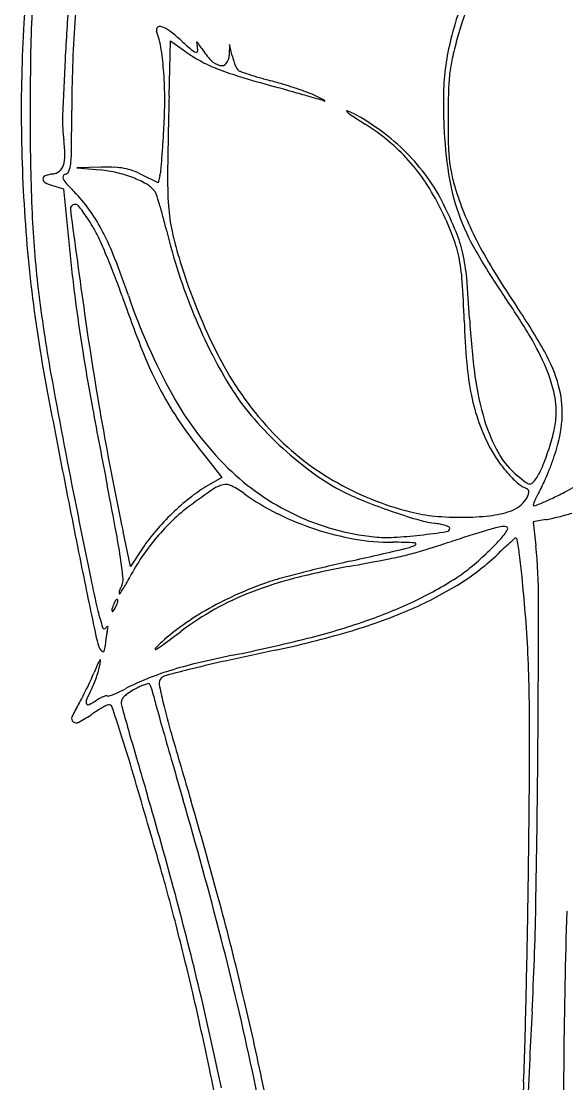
# Model space of a CAD drawing. Header units: millimetres. Extents: x 56222 to 3066687, y -650199 to -121287.
# Drawn here: x 140370.366 to 140372.66, y -185759.833 to -185755.366 of the extents above; entities that cross this region are included whole.
import ezdxf

# ---------------------------------------------------------------- set-up
doc = ezdxf.new("R2010")
doc.units = ezdxf.units.MM
doc.header["$MEASUREMENT"] = 0
doc.layers.add('$TD_AUDIT_GENERATED_(A0BDF17)', color=32, linetype='Continuous', lineweight=30)

msp = doc.modelspace()

# ---------------------------------------------------------------- linework, layer by layer
at = {"layer": '$TD_AUDIT_GENERATED_(A0BDF17)', "linetype": 'Continuous', "lineweight": 25, "ltscale": 2}
for p, q in [((140370.9874, -185755.6814), (140370.9931, -185755.4483)), ((140370.9931, -185755.4483), (140371.0564, -185755.4938)), ((140371.2422, -185755.4643), (140371.2407, -185755.51)), ((140371.2533, -185755.5113), (140371.2422, -185755.4643)), ((140370.7027, -185755.9798), (140370.5992, -185755.9819)), ((140370.5992, -185755.9819), (140370.6977, -185755.9914)), ((140370.9412, -185756.0456), (140370.8737, -185756.0117)), ((140370.9493, -185756.0152), (140370.9412, -185756.0456)), ((140370.4968, -185756.057), (140370.543, -185756.0702)), ((140370.543, -185756.0702), (140370.567, -185756.3089)), ((140371.1281, -185757.1811), (140371.2099, -185757.2841)), ((140371.2099, -185757.2841), (140371.1437, -185757.3228)), ((140372.5721, -185757.4614), (140372.5193, -185757.4702)), ((140372.5193, -185757.4702), (140372.5299, -185757.5716)), ((140370.8256, -185757.6582), (140370.7941, -185757.5108)), ((140370.8777, -185757.5796), (140370.8256, -185757.6582))]:
    msp.add_line(p, q, dxfattribs=at)
for centre, radius, start, end in [((140374.8093, -185755.6466), 4.4406, 171.5367, 176.8292), ((140375.2788, -185755.7053), 4.6993, 171.5141, 175.9148), ((140373.8029, -185755.8901), 1.6657, 157.6976, 164.4383), ((140373.8552, -185755.551), 3.4503, 175.8813, 179.0745), ((140380.9099, -185756.0679), 10.3738, 175.63904, 177.00633), ((140374.0372, -185755.9203), 1.925, 161.5478, 165.5643), ((140376.6359, -185755.7478), 6.2701, 176.82918, 180.91577), ((140375.7858, -185755.7415), 5.2076, 175.9149, 179.9893), ((140370.9483, -185755.4031), 0.0143, 132.2374, 200.9935), ((140370.9498, -185755.4047), 0.0165, 70.4674, 132.2374), ((140370.9092, -185755.5193), 0.138, 53.791, 70.4674), ((140370.6212, -185755.5286), 0.3361, 9.216, 20.9935), ((140370.6991, -185755.8062), 0.4937, 47.3311, 53.791), ((140372.3777, -185753.9851), 1.983, 227.331, 229.1278), ((140373.1205, -185755.6843), 0.9783, 165.5644, 172.2292), ((140373.6311, -185755.8422), 1.4872, 164.4382, 167.5973), ((140369.7815, -185755.6648), 1.1868, 4.6114, 9.216), ((140371.1207, -185755.4377), 0.0621, 229.1277, 251.0809), ((140371.1025, -185755.4907), 0.006, 251.0809, 358.8744), ((140371.1043, -185755.4552), 0.00153, 55.83, 188.8827), ((140371.2043, -185755.4395), 0.1028, 188.8829, 195.991), ((140371.0925, -185755.4725), 0.0225, 33.8472, 55.8299), ((140371.0305, -185755.4893), 0.078, 358.8745, 15.991), ((140370.2716, -185756.0231), 1.011, 32.4242, 33.8472), ((140371.3857, -185755.3153), 0.309, 212.4241, 224.0641), ((140387.8653, -185755.7773), 17.4622, 179.07452, 180.03457), ((140383.977, -185756.2283), 13.4452, 177.00638, 178.02486), ((140371.4042, -185755.009), 0.5966, 234.3383, 241.4581), ((140371.4112, -185754.9962), 0.6112, 241.4581, 248.4499), ((140371.221, -185755.4748), 0.0797, 224.064, 255.9276), ((140371.1854, -185755.5083), 0.0553, 320.8404, 358.1959), ((140371.5354, -185755.4446), 0.2899, 193.3018, 197.1714), ((140371.5012, -185755.4552), 0.2541, 197.1713, 201.4433), ((140372.802, -185755.6599), 0.6384, 167.5972, 173.5409), ((140369.4441, -185755.692), 1.5252, 0.4178, 4.6114), ((140371.6294, -185754.4436), 1.2053, 248.4499, 253.0755), ((140371.208, -185755.5267), 0.0262, 255.9276, 320.8405), ((140371.4691, -185755.4678), 0.2196, 201.4433, 205.6497), ((140371.2961, -185755.5509), 0.0277, 205.6498, 224.9999), ((140371.2949, -185755.5521), 0.026, 224.9999, 250.4383), ((140371.8823, -185753.899), 1.7803, 250.4384, 251.6718), ((140373.156, -185755.6892), 1.0142, 172.2292, 178.7532), ((140373.394, -185748.6447), 7.2668, 253.07551, 254.30071), ((140371.744, -185754.3164), 1.3406, 251.6719, 253.6325), ((140371.9669, -185753.5574), 2.1316, 253.6325, 255.0176), ((140370.9953, -185757.1879), 1.6266, 73.0648, 75.0176), ((140373.0296, -185755.6857), 0.8674, 173.5408, 178.4354), ((140363.6754, -185783.2213), 28.6497, 74.14963, 74.30066), ((140370.9127, -185757.4594), 1.9103, 71.3338, 73.0648), ((140366.2194, -185774.2612), 19.3355, 73.94681, 74.14964), ((140370.977, -185757.2689), 1.7093, 69.5912, 71.3338), ((140371.4381, -185756.0296), 0.387, 64.3417, 69.5911), ((140374.3405, -185755.715), 2.1989, 178.7531, 182.4108), ((140376.4225, -185755.7783), 4.2615, 178.4353, 179.939), ((140368.8896, -185755.6961), 2.0798, 357.0942, 0.4178), ((140404.16, -185756.4881), 33.1823, 178.60701, 179.1575), ((140365.0257, -185778.4097), 23.6522, 73.80778, 73.94689), ((140371.0359, -185756.8668), 1.3158, 63.2513, 64.3417), ((140371.4744, -185756.2018), 0.527, 71.6599, 73.8078), ((140371.5353, -185755.876), 0.2063, 58.9636, 63.2513), ((140371.6407, -185755.7), 0.0016, 251.6598, 326.1124), ((140371.6411, -185755.7003), 0.00115, 326.1122, 58.9632), ((140349.3538, -185755.7366), 21.2243, 359.55138, 359.98935), ((140371.7365, -185755.7445), 0.00204, 69.2869, 227.6241), ((140371.8754, -185755.5922), 0.2082, 227.624, 236.502), ((140371.6556, -185755.9585), 0.2308, 62.184, 69.2868), ((140371.3389, -185756.5588), 0.9095, 53.4526, 62.184), ((140379.4827, -185755.7824), 9.0797, 180.03447, 182.47151), ((140371.1666, -185755.7865), 0.6272, 178.0249, 187.4674), ((140365.4381, -185755.5209), 5.5356, 356.3434, 357.0942), ((140373.0732, -185753.7824), 2.3785, 236.502, 237.9912), ((140371.33, -185756.5712), 0.9103, 50.3553, 57.9912), ((140376.778, -185755.7787), 4.6171, 179.9389, 181.3053), ((140376.962, -185755.7426), 6.5962, 180.91579, 184.90936), ((140371.3308, -185756.5696), 0.923, 44.8172, 53.4526), ((140373.9707, -185755.7305), 1.8288, 182.4107, 188.7655), ((140369.9749, -185755.9427), 0.5748, 1.2283, 7.4674), ((140367.142, -185755.6298), 3.8283, 355.3536, 356.3434), ((140371.4109, -185756.4736), 0.7836, 41.8112, 50.3553), ((140372.9902, -185755.865), 0.8283, 181.3052, 186.1795), ((140370.4261, -185755.933), 0.1235, 341.6982, 1.2283), ((140369.9008, -185755.8974), 0.6767, 354.2657, 359.5513), ((140371.3526, -185756.548), 0.8924, 36.0354, 44.8172), ((140370.492, -185755.9548), 0.054, 309.1914, 341.6983), ((140370.4612, -185755.9537), 0.1135, 338.0269, 354.2657), ((140370.7222, -185756.9598), 0.9801, 87.8612, 91.1422), ((140370.7485, -185756.2566), 0.2765, 79.4451, 87.8613), ((140366.5796, -185755.5841), 4.3926, 354.6314, 355.3535), ((140371.3952, -185756.4876), 0.8046, 33.3881, 41.8111), ((140372.6723, -185755.8995), 0.5085, 186.1794, 192.7923), ((140370.4718, -185756.0299), 0.0148, 109.794, 178.2272), ((140370.515, -185756.1499), 0.1423, 96.7524, 109.794), ((140370.4919, -185755.9547), 0.0541, 276.7524, 309.1914), ((140370.5525, -185756.0229), 0.0122, 152.986, 209.0214), ((140370.5549, -185756.0241), 0.0149, 104.6548, 152.9859), ((140370.5454, -185755.9877), 0.0227, 284.6548, 338.0269), ((140370.647, -185756.518), 0.529, 76.813, 84.4972), ((140370.6486, -185756.5109), 0.5217, 69.0482, 76.813), ((140370.7601, -185756.1943), 0.2131, 69.5738, 79.4451), ((140370.6973, -185756.3629), 0.393, 63.3308, 69.5738), ((140370.681, -185756.4264), 0.4313, 60.7676, 69.0483), ((140370.8295, -185755.9835), 0.1239, 345.1479, 354.6314), ((140372.7308, -185756.0259), 1.7497, 179.1575, 183.8434), ((140371.4512, -185756.4763), 0.7705, 26.2305, 36.0354), ((140373.0463, -185755.8731), 0.8935, 188.7654, 199.6242), ((140372.9922, -185755.8268), 0.8366, 192.7924, 197.347), ((140370.4735, -185756.0299), 0.0165, 178.2271, 241.93), ((140370.5406, -185755.9041), 0.159, 241.9301, 254.0182), ((140370.6352, -185755.977), 0.1068, 209.0213, 222.5377), ((140372.3138, -185754.4369), 2.3849, 222.5376, 223.9549), ((140370.8331, -185756.1547), 0.1199, 39.2959, 60.7676), ((140371.215, -185756.6064), 1.0204, 26.3395, 33.388), ((140370.1709, -185756.5029), 0.5918, 34.7654, 43.9549), ((140370.8925, -185756.106), 0.0431, 18.3832, 39.2959), ((140369.1947, -185756.6703), 1.8322, 16.9773, 18.3831), ((140373.3616, -185755.7114), 1.2236, 197.3471, 202.9147), ((140370.5925, -185756.1562), 0.0203, 72.0634, 187.5377), ((140415.591, -185750.202), 45.411, 187.53757, 188.09357), ((140370.5936, -185756.1529), 0.0168, 38.501, 72.0635), ((140369.9915, -185756.6318), 0.7861, 36.3881, 38.5009), ((140369.4587, -185756.5896), 1.5561, 14.9914, 16.9774), ((140371.6911, -185756.0957), 0.7077, 183.8434, 192.5289), ((140370.79, -185756.8168), 1.4947, 21.6925, 26.3395), ((140370.4848, -185756.9524), 1.8478, 22.2784, 26.2305), ((140374.6672, -185755.9903), 4.2597, 182.4714, 186.7635), ((140370.08, -185756.5666), 0.6762, 33.4141, 36.388), ((140369.7551, -185756.7809), 1.0654, 31.2985, 33.4141), ((140370.0265, -185756.6032), 0.7676, 27.2046, 34.7654), ((140368.6967, -185756.7937), 2.345, 13.5308, 14.9914), ((140373.1453, -185755.8378), 0.9986, 199.6242, 209.7751), ((140373.6287, -185755.5985), 1.5136, 202.9147, 207.6616), ((140370.2685, -185756.4688), 0.4646, 24.7803, 31.2985), ((140373.2626, -185755.6949), 2.3512, 193.5308, 198.0582), ((140372.596, -185755.8946), 1.6347, 192.529, 197.1748), ((140368.3797, -185757.3407), 2.5449, 22.9299, 24.7803), ((140369.6332, -185756.8054), 1.2098, 21.3611, 27.2046), ((140371.6665, -185756.4681), 0.5514, 11.9115, 21.6926), ((140371.6649, -185756.469), 0.5725, 12.8161, 22.2783), ((140376.3095, -185755.7986), 5.9413, 184.90936, 189.22872), ((140378.9253, -185755.4674), 8.4006, 185.74903, 187.28613), ((140374.6261, -185754.9906), 2.7046, 209.7751, 214.6008), ((140374.0673, -185755.3686), 2.0088, 207.6616, 211.7317), ((140368.081, -185757.4671), 2.8693, 21.0722, 22.93), ((140367.2574, -185757.7346), 3.7609, 18.8519, 21.3611), ((140373.391, -185755.6489), 2.4668, 197.1748, 207.1965), ((140371.4616, -185756.5114), 0.7608, 3.9643, 11.9115), ((140371.4705, -185756.5132), 0.7718, 5.0366, 12.8162), ((140373.374, -185755.6586), 2.4685, 198.0582, 202.4234), ((140375.9331, -185754.2148), 4.2025, 211.7317, 214.075), ((140368.2432, -185757.4046), 2.6955, 19.1255, 21.0723), ((140367.853, -185756.7614), 4.378, 1.7874, 3.9643), ((140367.2957, -185756.8811), 4.9628, 3.0696, 5.0366), ((140376.3582, -185755.7897), 5.9625, 186.76346, 190.23646), ((140377.5933, -185755.6377), 7.0578, 187.28615, 189.03776), ((140376.2454, -185754.6296), 5.7742, 199.12556, 201.47254), ((140373.2732, -185755.6805), 2.596, 198.8519, 208.9544), ((140369.873, -185758.2696), 3.0698, 30.9372, 34.6008), ((140384.5435, -185754.6172), 14.0512, 188.09358, 190.00744), ((140373.2618, -185755.7049), 2.3471, 202.4234, 206.8933), ((140370.3003, -185758.025), 2.598, 29.2294, 34.075), ((140375.5114, -185756.5224), 3.2841, 181.7874, 184.902), ((140375.3267, -185756.4505), 3.0797, 183.0695, 187.6134), ((140371.6085, -185757.2294), 1.0464, 22.7623, 30.9372), ((140377.1335, -185755.6648), 6.7761, 189.22867, 190.82491), ((140380.4236, -185755.1875), 9.9236, 189.03768, 190.47211), ((140372.5146, -185756.0972), 1.7652, 201.4726, 207.1474), ((140372.7604, -185755.9592), 1.7848, 206.8934, 212.3819), ((140372.4274, -185756.1441), 1.3834, 207.1965, 222.6494), ((140371.9979, -185757.075), 0.6526, 15.6981, 29.2294), ((140373.4241, -185756.7015), 1.1891, 184.9021, 191.549), ((140371.9977, -185757.0661), 0.6243, 11.9156, 22.7623), ((140399.1914, -185751.6664), 29.165, 190.23644, 191.30672), ((140373.4299, -185756.704), 1.166, 187.6133, 196.9956), ((140372.1456, -185756.2864), 1.3505, 207.1474, 213.8161), ((140372.0912, -185756.3836), 0.9924, 212.382, 221.2556), ((140372.2299, -185757.0098), 0.4116, 357.7869, 15.6981), ((140448.7142, -185741.9778), 79.6536, 190.824889, 191.087304), ((140372.1713, -185756.2902), 1.3367, 208.9544, 225.5558), ((140373.0752, -185756.7728), 0.833, 191.549, 199.6974), ((140372.2792, -185757.0067), 0.3367, 354.6947, 11.9156), ((140401.3322, -185751.3229), 31.1863, 190.4721, 191.0831), ((140372.8358, -185755.824), 2.1812, 213.8162, 218.4728), ((140372.5216, -185756.006), 1.565, 221.2557, 227.5637), ((140373.0488, -185756.7822), 0.805, 199.6974, 208.0572), ((140372.9846, -185756.8401), 0.7004, 196.9956, 209.327), ((140372.2021, -185756.9995), 0.4141, 345.8933, 354.6947), ((140372.097, -185757.0047), 0.5446, 343.2679, 357.7869), ((140383.5152, -185754.7986), 13.007, 190.00753, 192.03552), ((140372.2569, -185756.3012), 1.1516, 222.6494, 239.8026), ((140371.6512, -185756.8611), 0.9821, 341.2771, 345.8934), ((140372.5058, -185756.0233), 1.5416, 227.5637, 233.9072), ((140372.8034, -185756.913), 0.5269, 208.0573, 215.2314), ((140372.659, -185757.023), 0.327, 209.327, 231.1228), ((140371.6653, -185756.8659), 0.9672, 336.7474, 341.2771), ((140371.6692, -185756.8761), 0.9913, 340.5852, 343.2679), ((140372.8407, -185756.8866), 0.5726, 215.2314, 221.9715), ((140371.325, -185756.7548), 1.3563, 338.4644, 340.5852), ((140371.9578, -185756.5079), 1.0317, 225.5558, 244.812), ((140372.1226, -185756.549), 0.891, 233.9072, 243.4705), ((140372.7803, -185756.941), 0.4913, 221.9716, 228.8892), ((140373.3416, -185756.1764), 1.4144, 231.1228, 232.9148), ((140372.3372, -185757.1546), 0.2359, 323.8249, 336.7474), ((140371.4295, -185756.796), 1.2439, 336.3156, 338.4644), ((140372.0049, -185756.0762), 1.4249, 297.2175, 302.8082), ((140439.3411, -185743.8145), 70.1023, 191.087355, 191.39744), ((140346.9089, -185761.9836), 24.2713, 10.59796, 11.08314), ((140371.2415, -185757.4314), 0.1195, 102.7365, 124.6406), ((140371.2267, -185757.3662), 0.0526, 62.942, 102.7364), ((140371.0679, -185757.6771), 0.4017, 54.0429, 62.942), ((140372.3079, -185756.2135), 1.253, 239.8025, 255.9036), ((140372.5224, -185757.2366), 0.099, 228.8892, 251.565), ((140372.5112, -185757.275), 0.0373, 232.9148, 257.559), ((140372.5058, -185757.2991), 0.0126, 257.559, 311.383), ((140372.4533, -185757.2395), 0.0921, 311.3831, 323.8249), ((140372.2246, -185757.1448), 0.3757, 331.0742, 336.3156), ((140371.4363, -185757.8227), 0.5792, 120.3386, 128.6777), ((140373.4765, -185760.6663), 4.0514, 124.6406, 126.3606), ((140371.8765, -185756.5625), 0.9753, 234.0429, 243.6437), ((140372.2052, -185756.3836), 1.0759, 243.4705, 248.4613), ((140372.4367, -185757.3377), 0.0652, 324.4982, 351.7925), ((140372.4863, -185757.3449), 0.0151, 351.7925, 71.5649), ((140373.0575, -185757.615), 0.5806, 152.9555, 155.4494), ((140373.2936, -185757.7355), 0.8456, 151.0742, 152.9555), ((140371.6959, -185755.4754), 2.1005, 295.6151, 297.2175), ((140455.7373, -185740.3605), 86.8301, 191.30675, 191.524932), ((140371.735, -185758.1959), 1.0572, 128.6777, 133.9927), ((140371.4963, -185757.9766), 0.7114, 126.3606, 133.854), ((140372.7966, -185754.8852), 2.6868, 248.4613, 250.9809), ((140372.3832, -185757.3054), 0.1268, 288.3195, 307.2117), ((140372.3736, -185757.2927), 0.1427, 307.2117, 324.4982), ((140372.5401, -185757.401), 0.0207, 157.376, 179.9999), ((140372.5226, -185757.401), 0.00316, 180, 291.2405), ((140373.0972, -185757.6331), 0.6243, 155.4494, 157.3761), ((140372.004, -185756.0668), 1.4346, 291.2403, 292.7905), ((140372.1784, -185756.4819), 0.9844, 292.7905, 295.6151), ((140371.7569, -185758.2186), 1.0888, 133.9926, 139.2515), ((140371.9775, -185756.3586), 1.2028, 243.6437, 251.8475), ((140371.9553, -185756.5132), 1.0259, 244.8121, 264.1501), ((140372.7996, -185754.8766), 2.6959, 250.9808, 253.3988), ((140372.1719, -185756.7549), 0.6948, 255.9035, 264.4774), ((140372.2145, -185756.3143), 1.1374, 264.4774, 270.4043), ((140372.2149, -185756.3707), 1.081, 270.4043, 276.4073), ((140372.2874, -185757.0158), 0.4319, 276.4073, 288.3194), ((140372.496, -185757.0063), 0.4614, 279.4959, 282.5663), ((140372.3695, -185756.4389), 1.0427, 282.5664, 284.2355), ((140372.3637, -185756.416), 1.0663, 284.2355, 285.8975), ((140372.4962, -185756.8811), 0.5828, 285.8975, 288.5099), ((140371.6615, -185758.1486), 0.9498, 133.854, 139.8874), ((140372.1807, -185756.9522), 0.53, 253.3988, 261.4714), ((140372.0391, -185757.8965), 0.4248, 78.0247, 81.4714), ((140372.0795, -185757.7063), 0.2304, 72.5762, 78.0246), ((140372.0854, -185757.6875), 0.2107, 67.9209, 72.5761), ((140372.1526, -185757.4969), 0.0152, 278.2263, 359.9999), ((140372.1627, -185757.4969), 0.00507, 360, 67.921), ((140372.5255, -185758.163), 0.6868, 101.9864, 107.1976), ((140372.3932, -185757.5397), 0.0496, 74.6354, 101.9864), ((140372.4043, -185757.4994), 0.00776, 330.7674, 74.6354), ((140367.9539, -185758.0459), 2.861, 8.2571, 10.5979), ((140371.6869, -185758.17), 0.9831, 139.8873, 145.8255), ((140371.4771, -185757.9775), 0.7194, 139.2515, 146.4251), ((140371.9736, -185756.3705), 1.1902, 251.8476, 260.0916), ((140371.9272, -185756.6359), 0.9209, 260.0917, 270.0846), ((140371.9048, -185757.0059), 0.5306, 264.1502, 273.0065), ((140371.8399, -185755.7701), 1.7681, 273.0065, 276.62), ((140371.5834, -185753.5598), 3.9932, 276.6199, 278.2263), ((140377.7848, -185775.1554), 18.4744, 107.19759, 107.67773), ((140371.3856, -185756.6133), 1.363, 313.3435, 316.8815), ((140372.2241, -185757.3985), 0.2142, 316.8815, 330.7672), ((140389.5241, -185776.3026), 25.3739, 132.31543, 132.38602), ((140372.4437, -185757.5417), 0.00244, 89.9998, 132.3155), ((140372.4437, -185757.548), 0.0087, 9.1965, 89.9998), ((140361.4052, -185711.7729), 47.0153, 282.70828, 282.99063), ((140371.9313, -185759.4098), 1.8531, 87.2164, 90.0847), ((140371.9121, -185757.3171), 0.2749, 282.9907, 293.8143), ((140372.0211, -185757.564), 0.00503, 293.8142, 87.2163), ((140368.448, -185745.8601), 12.2727, 287.06081, 287.67777), ((140377.4198, -185762.9923), 7.383, 132.90998, 133.23175), ((140375.0137, -185760.4039), 3.849, 132.386, 132.9099), ((140370.1734, -185757.9155), 2.3086, 7.6176, 9.1964), ((140370.3693, -185757.7973), 2.1724, 359.9537, 5.9647), ((140369.3346, -185757.8456), 1.4659, 5.3379, 8.2571), ((140371.5862, -185758.1016), 0.8614, 145.8255, 152.3822), ((140366.6714, -185730.2084), 27.9145, 280.4641, 280.80765), ((140371.6184, -185756.1222), 1.5327, 280.8077, 283.6503), ((140371.6981, -185756.4504), 1.195, 283.6504, 287.0608), ((140371.6913, -185756.8988), 0.9804, 301.312, 313.2318), ((140371.3961, -185756.6245), 1.3477, 309.5712, 313.3435), ((140370.0888, -185757.9268), 2.3939, 5.3951, 7.6176), ((140394.2091, -185752.9126), 24.0624, 191.39748, 192.08595), ((140372.3625, -185761.0225), 3.4208, 100.4641, 104.3326), ((140373.34, -185764.7311), 7.2711, 103.49143, 104.31993), ((140373.4723, -185765.2828), 7.8383, 102.70828, 103.49139), ((140371.8756, -185757.2047), 0.595, 302.6204, 309.5712), ((140374.3209, -185756.9617), 3.7384, 191.525, 193.6637), ((140370.7441, -185757.7139), 0.0503, 331.8449, 5.3379), ((140369.9345, -185757.2375), 1.0027, 330.5297, 332.3821), ((140371.8923, -185759.1507), 1.5076, 108.8773, 114.0622), ((140371.9118, -185759.2585), 1.6001, 104.3326, 111.1607), ((140371.6594, -185758.4697), 0.7879, 105.1111, 108.8774), ((140373.1642, -185764.0423), 6.5602, 104.31997, 105.11111), ((140371.3329, -185756.3567), 1.6017, 295.2656, 302.6203), ((140356.8482, -185759.1773), 15.6935, 4.8409, 5.39506), ((140370.7813, -185757.7691), 0.00435, 170.6245, 224.9999), ((140370.848, -185757.7801), 0.0719, 163.5883, 170.6245), ((140370.8679, -185757.786), 0.0927, 156.6084, 163.5883), ((140370.2284, -185757.3914), 0.6714, 325.4859, 327.3264), ((140370.9246, -185757.8105), 0.1544, 151.8449, 156.6085), ((140370.3877, -185757.4936), 0.4822, 327.3264, 330.5297), ((140371.7814, -185758.9216), 1.2389, 111.1607, 119.0372), ((140371.3539, -185756.3442), 1.6295, 293.165, 301.312), ((140370.8198, -185757.8387), 0.0686, 151.3686, 159.0063), ((140370.7846, -185757.8195), 0.0285, 136.659, 151.3686), ((140370.772, -185757.8076), 0.0112, 111.6457, 136.6592), ((140370.7689, -185757.8), 0.00298, 44.9999, 111.6457), ((140370.7087, -185757.7938), 0.0647, 336.3439, 345.4979), ((140370.7672, -185757.8017), 0.00541, 355.9065, 44.9999), ((140370.7282, -185757.7989), 0.0446, 345.4979, 355.9066), ((140370.7798, -185757.7706), 0.00226, 224.9999, 325.4859), ((140371.8773, -185759.1172), 1.471, 114.0621, 119.3436), ((140371.1538, -185755.9773), 2.0213, 289.0882, 295.2657), ((140283.3211, -185757.7269), 89.2206, 359.539969, 359.953644), ((140371.6141, -185757.6197), 0.9528, 193.6637, 198.044), ((140370.7591, -185757.8412), 0.0122, 162.0024, 203.6879), ((140371.1963, -185757.9832), 0.4719, 159.0063, 162.0024), ((140370.7501, -185757.8451), 0.00245, 203.6879, 324.5983), ((140370.5776, -185757.7225), 0.2141, 324.5984, 329.8215), ((140370.6748, -185757.779), 0.1017, 329.8215, 336.3439), ((140371.7609, -185758.8846), 1.1965, 119.0371, 127.1219), ((140371.8083, -185758.9945), 1.3302, 119.3436, 124.8766), ((140371.1174, -185755.7914), 2.2308, 286.2467, 293.165), ((140367.8585, -185758.2448), 4.6438, 2.7283, 4.8409), ((140371.5389, -185758.6079), 0.859, 124.8765, 132.5547), ((140370.8673, -185755.1495), 2.8973, 284.0292, 289.0883), ((140370.7155, -185757.9125), 0.00774, 198.0441, 324.6456), ((140370.7637, -185757.9467), 0.0514, 134.7678, 144.6456), ((140371.032, -185758.003), 0.3126, 167.0887, 169.9441), ((140370.3221, -185757.8403), 0.4156, 347.0886, 349.3691), ((140370.7287, -185757.9113), 0.00159, 18.3898, 134.7678), ((140370.7186, -185757.9147), 0.0123, 349.3691, 18.3898), ((140366.3782, -185751.7731), 7.7223, 306.42538, 307.12186), ((140370.5559, -185753.8644), 4.2379, 281.9669, 286.2467), ((140371.0702, -185757.8672), 0.399, 192.086, 198.2553), ((140370.7502, -185757.9728), 0.062, 198.2553, 222.6732), ((140370.8506, -185757.994), 0.1316, 174.3634, 179.5529), ((140371.1279, -185758.0213), 0.4103, 172.1394, 174.3636), ((140371.1613, -185758.0259), 0.444, 169.9441, 172.1394), ((140371.3121, -185758.3609), 0.5236, 132.5546, 137.0144), ((140370.7917, -185757.7538), 0.2894, 298.9096, 306.4255), ((140369.8035, -185750.8922), 7.2855, 281.48833, 284.02918), ((140370.709, -185758.0108), 0.00591, 222.6732, 334.4836), ((140370.6708, -185757.9926), 0.0482, 334.4835, 359.5529), ((140370.9306, -185758.0053), 0.00215, 137.0145, 298.9097), ((140372.1311, -185762.3446), 4.4011, 101.4882, 103.4695), ((140376.3246, -185781.0814), 23.5837, 101.96699, 102.47462), ((140366.8474, -185758.293), 5.6559, 0.9062, 2.7284), ((140373.79, -185759.4253), 3.386, 156.2868, 157.0401), ((140370.7382, -185758.0848), 0.0528, 141.4381, 156.2867), ((140370.4701, -185758.0306), 0.2306, 343.3703, 349.1878), ((140370.443, -185758.0254), 0.2582, 349.1877, 353.8379), ((140370.6981, -185758.0529), 0.0016, 353.8381, 141.4382), ((140371.5146, -185759.7704), 1.754, 103.4695, 107.4078), ((140372.611, -185764.295), 6.3914, 102.47471, 103.81565), ((140369.5361, -185757.6232), 1.2338, 335.2974, 337.0401), ((140370.1244, -185757.926), 0.5918, 337.4557, 340.3996), ((140370.1478, -185757.9343), 0.567, 340.3996, 343.3703), ((140371.3625, -185759.2855), 1.2458, 107.4079, 112.1735), ((140370.9872, -185758.1618), 0.0471, 104.5914, 134.9999), ((140373.0738, -185766.1772), 8.3296, 103.81566, 104.59144), ((140369.053, -185757.401), 1.7656, 333.9651, 335.2974), ((140370.3423, -185758.0164), 0.3559, 333.1463, 337.4556), ((140371.2895, -185759.1061), 1.0522, 112.1735, 117.5828), ((140371.0389, -185758.532), 0.4076, 116.0848, 119.5875), ((140370.9698, -185758.3908), 0.2504, 111.0386, 116.0848), ((140370.9644, -185758.3768), 0.2354, 106.7301, 111.0386), ((140370.8991, -185758.1593), 0.0083, 58.2824, 106.7301), ((140370.8972, -185758.1624), 0.0119, 25.3774, 58.2824), ((140370.7562, -185758.2292), 0.1679, 20.6287, 25.3772), ((140370.7338, -185758.2377), 0.1918, 15.5625, 20.6287), ((140370.9739, -185758.1484), 0.0282, 134.9998, 190.1781), ((140372.2191, -185757.9248), 1.2933, 190.1781, 193.7024), ((140370.1591, -185757.9704), 0.5214, 329.4586, 332.6175), ((140369.17, -185757.4581), 1.6353, 332.6175, 333.9651), ((140371.3527, -185758.528), 0.7767, 153.1463, 156.5694), ((140370.7881, -185758.3859), 0.1959, 118.3963, 123.2337), ((140370.7655, -185758.3441), 0.1483, 112.4357, 118.3964), ((140370.7557, -185758.3205), 0.1228, 106.4971, 112.4357), ((140370.7244, -185758.2146), 0.0124, 74.4589, 106.4972), ((140370.7312, -185758.19), 0.0132, 254.4589, 288.5562), ((140370.6037, -185757.8101), 0.414, 288.5562, 291.3823), ((140370.6098, -185757.8258), 0.3971, 291.3823, 294.9688), ((140370.5218, -185757.6367), 0.6057, 294.9688, 297.5827), ((140370.8295, -185758.2371), 0.0443, 139.0349, 160.0883), ((140370.8626, -185758.2659), 0.0881, 124.9459, 139.035), ((140370.9971, -185758.4584), 0.3229, 119.5875, 124.946), ((140370.6614, -185758.2578), 0.267, 11.6089, 15.5626), ((140371.3718, -185758.1119), 0.4582, 191.6089, 195.6795), ((140361.3088, -185758.3806), 11.1953, 359.69454, 0.90622), ((140371.1262, -185758.541), 0.6014, 149.4587, 155.4328), ((140370.6581, -185758.227), 0.0196, 156.5694, 204.9882), ((140370.6475, -185758.2319), 0.00793, 204.9882, 296.0833), ((140370.5303, -185757.9925), 0.2745, 296.0832, 303.2337), ((140370.9816, -185758.7361), 0.5566, 119.6985, 122.1229), ((140370.9614, -185758.7007), 0.5159, 117.4929, 119.6985), ((140370.7422, -185758.2795), 0.041, 103.4168, 117.4929), ((140370.7356, -185758.2518), 0.0125, 18.9056, 103.4167), ((140365.1081, -185760.1791), 5.9608, 17.79062, 18.90558), ((140370.8148, -185758.2318), 0.0286, 160.0882, 189.3088), ((140370.9636, -185758.2074), 0.1794, 189.3089, 195.8381), ((140418.5933, -185744.6953), 49.6886, 195.8382, 195.96127), ((140411.2657, -185746.9136), 41.894, 195.67952, 195.84178), ((140374.0805, -185757.471), 3.2092, 193.7023, 196.1243), ((140370.5948, -185758.2981), 0.0171, 155.4329, 232.8588), ((140370.2422, -185757.6564), 0.7519, 299.0954, 304.1966), ((140371.0501, -185758.8453), 0.6855, 122.1229, 124.1967), ((140370.5974, -185758.2946), 0.0215, 232.8587, 299.0954), ((140398.063, -185750.66), 28.17, 195.84178, 196.12757), ((140363.9031, -185760.5657), 7.2263, 16.32965, 17.79067), ((140393.6892, -185751.8181), 23.786, 195.96135, 196.26135), ((140422.2635, -185743.5416), 53.3653, 196.12429, 196.43621), ((140409.901, -185747.0893), 40.6733, 196.2614, 196.46216), ((140308.7937, -185758.1006), 63.7112, 359.359937, 359.694544), ((140314.7553, -185757.9793), 57.7854, 358.89987, 359.539977), ((140413.9712, -185746.06), 44.7299, 196.12757, 196.32971), ((140271.1098, -185787.7525), 103.9203, 16.12132, 16.329648), ((140354.1067, -185763.5763), 17.5058, 15.02635, 16.46216), ((140353.6128, -185763.744), 18.1656, 14.41328, 16.32966), ((140353.3258, -185763.8784), 18.5096, 15.1194, 16.43627), ((140320.1258, -185758.2273), 52.3783, 359.04531, 359.35998), ((140361.6373, -185761.5866), 9.6871, 14.47388, 16.12122), ((140356.6888, -185762.8831), 14.8323, 13.40054, 15.02634), ((140357.6717, -185762.7042), 14.0078, 13.49661, 15.11943), ((140315.117, -185758.1438), 57.3878, 358.751516, 359.045329), ((140359.3333, -185758.8353), 13.1992, 356.98405, 358.89997), ((140406.6324, -185760.1087), 33.9869, 178.31241, 179.35519), ((140359.2936, -185762.1916), 12.1077, 13.08013, 14.47378), ((140357.2837, -185762.8006), 14.3755, 12.12935, 14.41331), ((140321.2959, -185758.2785), 51.2074, 358.45905, 358.75149), ((140356.5161, -185762.8369), 14.9592, 11.83335, 13.0801), ((140357.1521, -185762.7727), 14.3561, 11.74696, 13.40049), ((140358.1809, -185762.582), 13.4841, 11.84037, 13.49665), ((140400.0777, -185760.982), 27.6017, 176.9841, 177.39617), ((140362.7845, -185759.3946), 9.7038, 357.45636, 358.45903), ((140417.298, -185761.7651), 44.8398, 177.39619, 177.68267), ((140400.8633, -185760.0438), 28.2174, 179.35516, 180.55401), ((140346.0274, -185765.0345), 25.6756, 11.00148, 11.83341), ((140358.0896, -185762.6274), 13.5511, 9.77393, 12.12939), ((140356.0895, -185763.0205), 15.621, 10.35715, 11.8404), ((140402.4149, -185761.1551), 29.9657, 177.45634, 178.06689)]:
    msp.add_arc(centre, radius, start, end, dxfattribs=at)

doc.saveas('drawing.dxf')
